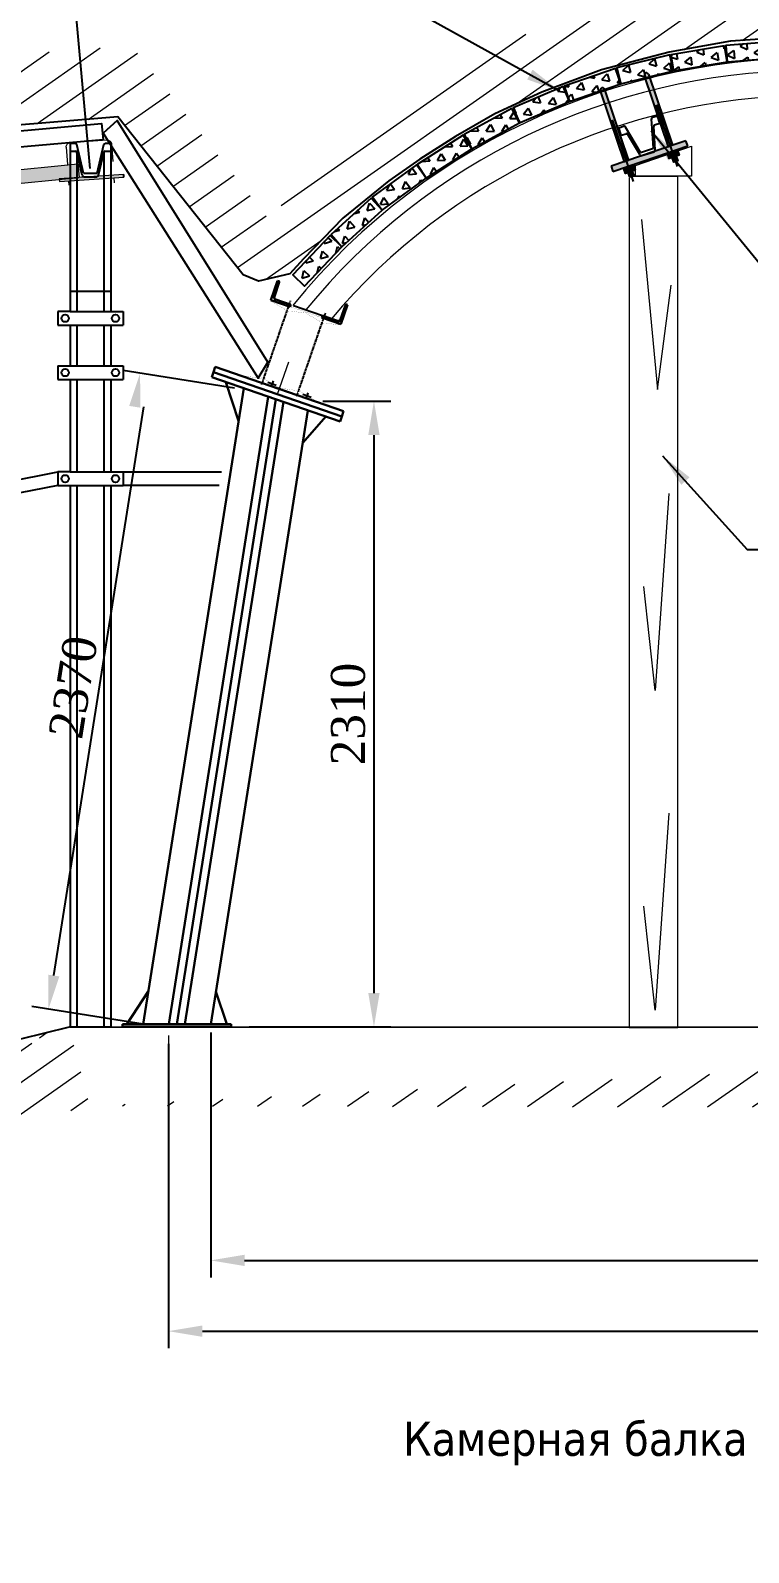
# Model space of a CAD drawing. Header units: millimetres. Extents: x -46762 to 217101, y -107409 to 31524.
# Drawn here: x 154604 to 157248, y -30850 to -25246 of the extents above; entities that cross this region are included whole.
import ezdxf

# ---------------------------------------------------------------- set-up
doc = ezdxf.new("R2010")
doc.units = ezdxf.units.MM
doc.linetypes.add('ACAD_ISO10W100', pattern=[18, 12, -3, 0, -3])
doc.linetypes.add('DASHDOT', pattern=[1, 0.5, -0.25, 0, -0.25])
doc.styles.get("Standard").update_dxf_attribs({"font": 'TIMES.TTF'})
doc.dimstyles.new('ISO-25', dxfattribs={"dimscale": 50, "dimtxt": 2.5, "dimasz": 2.5, "dimexe": 1.25, "dimexo": 0.625, "dimtad": 1, "dimdec": 0, "dimtxsty": 'Standard', "dimcen": 2.5, "dimadec": 0, "dimazin": 0, "dimtfac": 1, "dimtdec": 0, "dimtmove": 0, "dimatfit": 3, "dimfxl": 1, "dimarcsym": 0})
pattern_1 = [(35, (40037.60467210913, -28500.7936049343), (-54.63315556243714, 78.02423221852646), [])]

# ---------------------------------------------------------------- blocks, each defined once
blk = doc.blocks.new('*D138')
at = {"color": 0, "lineweight": -2}
for p, q in [((155680.6999437746, -26610.5207149659), (155931.0919463666, -26610.5207149659)), ((155868.5919463666, -26735.5207149659), (155868.5919463666, -28789.80779851313)), ((155409.5423467715, -28914.80779851312), (155931.0919463666, -28914.80779851313))]:
    blk.add_line(p, q, dxfattribs=at)
at = {"color": 0, "lineweight": 30}
for points in [[(155847.7586130332, -26735.5207149659), (155889.4252796999, -26735.5207149659), (155868.5919463666, -26610.5207149659)], [(155847.7586130332, -28789.80779851313), (155889.4252796999, -28789.80779851313), (155868.5919463666, -28914.80779851313)]]:
    blk.add_solid(points, dxfattribs=at)
at = {"layer": 'Defpoints', "color": 0, "lineweight": 30}
for p in [(155649.4499437746, -26610.5207149659), (155378.2923467715, -28914.80779851312), (155868.5919463666, -28914.80779851313)]:
    blk.add_point(p, dxfattribs=at)
at = {"color": 0, "insert": (155773.7604755663, -27762.66425673949), "char_height": 125, "attachment_point": 5, "rotation": 90}
blk.add_mtext('2310', dxfattribs=at)
blk = doc.blocks.new('*D140')
at = {"color": 0, "lineweight": -2}
for p, q in [((154322.7241279252, -25799.67201139878), (154264.3044035697, -25154.40120874649)), ((154824.1032976441, -25754.27954551905), (154765.6835732886, -25109.00874286676)), ((154394.430644342, -25205.37582461034), (154646.8281361341, -25182.52496596631))]:
    blk.add_line(p, q, dxfattribs=at)
at = {"color": 0, "lineweight": 30}
for points in [[(154644.9496688645, -25161.77649280575), (154648.7066034038, -25203.27343912688), (154771.3189750975, -25171.25416234846)], [(154392.5521770724, -25184.62735144977), (154396.3091116117, -25226.1242977709), (154269.9398053786, -25216.64662822819)]]:
    blk.add_solid(points, dxfattribs=at)
at = {"layer": 'Defpoints', "color": 0, "lineweight": 30}
for p in [(154771.3189750975, -25171.25416234846), (154325.5418288297, -25830.79472113962), (154826.9209985486, -25785.40225525989)]:
    blk.add_point(p, dxfattribs=at)
at = {"color": 0, "insert": (154522.0494846443, -25098.60250018177), "char_height": 125, "attachment_point": 5, "rotation": 5.173181694894601}
blk.add_mtext('500', dxfattribs=at)
blk = doc.blocks.new('скобка')
at = {"lineweight": 15, "true_color": 0xffffff}
blk.add_hatch(color=7, dxfattribs=at).paths.add_polyline_path([(114382.3845702822, 3024.964566927403), (114381.751514672, 3034.708655347735), (114618.9776973456, 3050.12080673009), (114619.6107529557, 3040.376718309781)])
at = {"lineweight": 15}
for p, q in [((114407.3679158436, 3151.623736237627), (114411.5679249658, 3086.976555805086)), ((114558.0985672358, 3176.448054228036), (114421.3638868296, 3167.564652025583)), ((114574.0394830238, 3162.452083242031), (114578.239492146, 3097.804902809432)), ((114618.9776973456, 3050.120806730105), (114381.751514672, 3034.708655347727)), ((114381.751514672, 3034.708655347727), (114382.3845702822, 3024.96456692741)), ((114382.3845702822, 3024.96456692741), (114619.6107529557, 3040.376718309788)), ((114415.4571357314, 3027.113231040123), (114416.5212249124, 3010.734608213876)), ((114582.1287029116, 3037.941578044527), (114583.3443680703, 3019.229874671386))]:
    blk.add_line(p, q, dxfattribs=at)
at = {"lineweight": 15, "extrusion": (0, 0, -1)}
for centre, major_axis, ratio, start_param, end_param in [((114422.3363592305, 3152.596208638599), (-10.60660171780006, 10.60660171780006), 0.9999999999996785, 5.432910148483508, 7.003706475278724), ((114559.0710396368, 3161.479610841059), (10.6066017177999, 10.6066017177999), 0.9999999999992242, -0.850275158696334, 0.7205211680993631)]:
    blk.add_ellipse(centre, major_axis=major_axis, ratio=ratio, start_param=start_param, end_param=end_param, dxfattribs=at)
blk = doc.blocks.new('A$C34737958')
at = {"color": 7, "linetype": 'Continuous', "const_width": 0.5}
for points in [[(204.6040719612091, 170.9623334536759), (136.5413429257734, 170.9623334536763)], [(204.6040719612091, 170.9623334536759), (272.6668009966448, 170.9623334536763)], [(168.8098104628443, 160.9159420637114), (140.6053849246379, 166.2634279116271)], [(240.3983334595739, 160.9159420637114), (268.6027589977803, 166.2634279116271)], [(204.6040719612091, -128.639669637016), (136.5413429257734, -128.6396696370163)], [(168.8098104628443, -118.5932782470514), (140.6053849246379, -123.9407640949672)], [(204.6040719612091, -128.639669637016), (272.6668009966448, -128.6396696370163)], [(240.3983334595739, -118.5932782470514), (268.6027589977803, -123.9407640949672)]]:
    blk.add_lwpolyline(points, dxfattribs=at)
for points in [[(136.541342925812, 170.9623334536778, 0.3483157010756802), (140.6053849246379, 166.2634279116271, 0.3483157010756802)], [(272.6668009966062, 170.9623334536778, -0.3483157010756802), (268.6027589977803, 166.2634279116271, -0.3483157010756802)], [(200.8993784085072, 21.16133190833), (200.8993784085072, 145.7214508156959, 0.3603391018578079), (191.9484459091041, 156.5289168636646), (168.8098104628421, 160.9159420637117)], [(208.308765513911, 21.16133190833), (208.308765513911, 145.7214508156959, -0.3603391018578079), (217.2596980133142, 156.5289168636646), (240.3983334595762, 160.9159420637117)], [(200.8993784085072, 21.16133190833), (200.8993784085072, -103.3987869990359, -0.3603391018578079), (191.9484459091041, -114.2062530470047), (168.8098104628421, -118.5932782470518)], [(208.308765513911, 21.16133190833), (208.308765513911, -103.3987869990359, 0.3603391018578079), (217.2596980133142, -114.2062530470047), (240.3983334595762, -118.5932782470518)], [(136.541342925812, -128.6396696370181, -0.3483157010756802), (140.6053849246379, -123.9407640949672, -0.3483157010756802)], [(272.6668009966062, -128.6396696370181, 0.3483157010756802), (268.6027589977803, -123.9407640949672, 0.3483157010756802)]]:
    blk.add_lwpolyline(points, format="xyb", dxfattribs=at)
at = {"color": 7, "linetype": 'DASHDOT'}
blk.add_lwpolyline([(204.6040719612091, 190.9909898305413), (204.6040719612091, -134.5864601718337)], dxfattribs=at)
at = {"color": 7, "linetype": 'Continuous'}
for points in [[(240.3983334595739, -107.832675896551), (240.3983334595739, -129.1882280808042)], [(224.4876521464232, -118.5932782470518), (256.613660622128, -118.5932782470518)]]:
    blk.add_lwpolyline(points, dxfattribs=at)
blk = doc.blocks.new('Уголок 100')
at = {"lineweight": 15}
h = blk.add_hatch(dxfattribs=at)
h.set_pattern_fill('ANSI31', color=256, scale=5, style=0)
h.set_pattern_definition([(45, (31401.6934149545, 1330.280508283467), (-11.22532015133644, 11.22532015133644), [])])
h.paths.add_polyline_path([(0, -100), (6.000000000003638, -100, 0.4142135623731096), (10.00000000000364, -95.9999999999998), (10, -22.00000000000045, -0.4142135623731127), (22.00000000000004, -9.999999999999773), (95.99999999999636, -10, 0.4142135623725623), (99.99999999999636, -6.000000000007276), (100, 0), (0, 0)])
at = {"lineweight": 30}
for p, q in [((0, -100), (0, 0)), ((0, 0), (100, 0)), ((10.00000000000364, -96), (10, -22.00000000000045)), ((22, -9.999999999999773), (95.99999999999636, -10))]:
    blk.add_line(p, q, dxfattribs=at)
for points in [[(100, 0), (99.99999999999636, -6.000000000007276)], [(0, -100), (6.000000000003638, -100)]]:
    blk.add_lwpolyline(points, dxfattribs=at)
for centre, radius, start, end in [((22, -22.00000000000045), 12, 90, 180), ((95.99999999999636, -6.000000000008413), 4, 270, 359.9999999999609), ((6.000000000003638, -96), 4, 270, 0)]:
    blk.add_arc(centre, radius, start, end, dxfattribs=at)
blk = doc.blocks.new('*D174')
at = {"color": 0, "lineweight": -2}
for p, q in [((155111.9276417038, -28977.45634730275), (155111.9276417038, -30097.30915548489)), ((159847.3451417038, -28977.45634730275), (159847.3451417038, -30097.30915548489)), ((155236.9276417038, -30034.80915548489), (159722.3451417038, -30034.80915548489))]:
    blk.add_line(p, q, dxfattribs=at)
at = {"color": 0, "lineweight": 30}
for points in [[(155236.9276417038, -30013.97582215156), (155236.9276417038, -30055.64248881823), (155111.9276417038, -30034.80915548489)], [(159722.3451417038, -30013.97582215156), (159722.3451417038, -30055.64248881823), (159847.3451417038, -30034.80915548489)]]:
    blk.add_solid(points, dxfattribs=at)
at = {"layer": 'Defpoints', "color": 0, "lineweight": 30}
for p in [(155111.9276417038, -28946.20634730275), (159847.3451417038, -28946.20634730275), (159847.3451417038, -30034.80915548489)]:
    blk.add_point(p, dxfattribs=at)
at = {"color": 0, "lineweight": 0, "insert": (157479.6363917039, -29939.79743955122), "char_height": 125, "attachment_point": 5}
blk.add_mtext('4700', dxfattribs=at)
blk = doc.blocks.new('*D175')
at = {"color": 0, "lineweight": -2}
for p, q in [((155267.6237919683, -28935.42596324611), (155267.6237919683, -29836.73666044726)), ((159847.3451417038, -28946.30228480275), (159847.3451417038, -29836.73666044726)), ((155392.6237919683, -29774.23666044726), (159722.3451417038, -29774.23666044726))]:
    blk.add_line(p, q, dxfattribs=at)
at = {"color": 0, "lineweight": 30}
for points in [[(155392.6237919683, -29753.40332711393), (155392.6237919683, -29795.06999378059), (155267.6237919683, -29774.23666044726)], [(159722.3451417038, -29753.40332711393), (159722.3451417038, -29795.06999378059), (159847.3451417038, -29774.23666044726)]]:
    blk.add_solid(points, dxfattribs=at)
at = {"layer": 'Defpoints', "color": 0, "lineweight": 30}
for p in [(155267.6237919683, -28904.17596324611), (159847.3451417038, -28915.05228480275), (159847.3451417038, -29774.23666044726)]:
    blk.add_point(p, dxfattribs=at)
at = {"color": 0, "lineweight": 0, "insert": (157557.4844668361, -29679.40518964698), "char_height": 125, "attachment_point": 5}
blk.add_mtext('4580', dxfattribs=at)

msp = doc.modelspace()

# ---------------------------------------------------------------- hatches: boundary and pattern name
at = {"lineweight": 0}
h = msp.add_hatch(dxfattribs=at)
h.set_pattern_fill('LINE', scale=30, angle=35, style=0)
h.set_pattern_definition(pattern_1)
h.paths.add_polyline_path([(151093.664259502, -26112.32042249393), (151155.5749278546, -26360.63055070513), (153785.2225902069, -25729.63699551008), (154290.3726685724, -25616.55964685488), (154925.8902857453, -25564.13254008756), (155386.6291547667, -26145.39828476554), (155443.416171963, -26168.76744758926), (155558.6599647432, -26142.05979701231), (155608.7663016844, -26086.97562915523), (155754.0739789645, -25936.74569185113), (155922.7644488135, -25799.86970555998), (156038.0086532698, -25719.74725672702), (156168.2843882999, -25636.28606869187), (156313.5920655801, -25552.82513210567), (156486.5306214255, -25473.47639170208), (156706.5904505858, -25390.25961204956), (156955.4816059096, -25325.43632333243), (157180.5095426198, -25285.74912923406), (157471.0067461304, -25265.14615634579), (157702.5099367061, -25278.75608239323), (157896.5641846666, -25302.57332725177), (158111.0449788985, -25350.2075655199), (158298.1134945908, -25404.77576012479), (158513.0421924534, -25485.59245951782), (158789.9178561392, -25636.81687743234), (158980.2332614772, -25754.35819935577), (159140.6111668875, -25878.310966691), (159264.6372465719, -25993.71522396023), (159377.9708621039, -26106.98216512619), (159491.304889312, -26248.03195259348), (159633.2446441639, -26462.81512243883), (159640.4860273094, -26518.29758543801), (159869.7883972884, -26979.04510403419), (159964.0791100254, -27276.61557871976), (160031.6631571113, -27529.90589272563), (160070.4541639138, -27914.58909714647), (160070.4541639138, -28914.44769774337), (160297.4920681663, -28915.05228480275), (160297.4920681663, -27971.88697129882), (160254.8219606835, -27548.73544643589), (160180.479508889, -27270.11610102945), (160076.7597248783, -26942.78857887531), (159824.5271179014, -26435.96630841951), (159816.5615964413, -26374.93559912041), (159660.4278661042, -26138.67411229053), (159535.7604361753, -25983.51934607651), (159411.0934590901, -25858.92571079396), (159274.6647714373, -25731.98102779781), (159098.249075486, -25595.63298372906), (158888.9021296141, -25466.33752961328), (158584.3388995598, -25299.99066990731), (158347.9173319109, -25211.09230057497), (158142.1419646494, -25151.06728650959), (157906.2130909942, -25098.66962441465), (157692.7534182377, -25072.47065507026), (157438.0999086045, -25057.49973641807), (157118.5529847427, -25080.16300659517), (156871.0222543617, -25123.81892010337), (156597.2419835054, -25195.12453769222), (156355.1761714291, -25286.66299530999), (156164.9437599991, -25373.94660975395), (156005.1053149909, -25465.75363999877), (155861.8020064578, -25557.56094683742), (155479.410360814, -25937.11833189382), (154974.4979157313, -25300.12343495467), (154275.4285368412, -25357.79325239871), (153719.7634506391, -25482.17833591944)])
h.paths.add_polyline_path([(151072.5310021116, -26380.55724381011), (151010.620333759, -26132.24711559892), (150673.2775396382, -26213.19375040067), (150476.7641854764, -26258.83948005617), (149993.0129500689, -26533.46702303878), (147079.7495202408, -27256.72877247795), (147139.1146349074, -27494.23977898386), (150397.2675896885, -26685.35398380039), (150837.041440059, -26435.69258108892), (151015.6899438425, -26394.19646322029)])
h = msp.add_hatch()
h.set_pattern_fill('TRIANG', scale=6, angle=-80.4369529752854, style=0)
h.set_pattern_definition([(339.5630470247146, (40037.60467210913, -15946.75703126326), (44.05831331706077, 36.40036204505809), [28.575, -28.575]), (39.5630470247146, (40037.60467210913, -15946.75703126326), (-9.494481579440789, 56.35579960299791), [28.575, -28.575]), (279.5630470247146, (40059.63385458452, -15928.55684069816), (53.55279489650157, -19.95543755793982), [28.575, -28.575])])
h.paths.add_polyline_path([(157158.9816600695, -25301.85878366265), (156961.7609821337, -25335.08534223454), (156971.7289497052, -25394.25154561529), (157168.9496276411, -25361.02498704341)])
h = msp.add_hatch()
h.set_pattern_fill('TRIANG', scale=6, angle=-85.43214545532969, style=0)
h.set_pattern_definition([(334.5678545446703, (40037.60467210913, -15946.75703126326), (47.06043813085931, 32.42586147332345), [28.575, -28.575]), (34.56785454467032, (40037.60467210913, -15946.75703126326), (-4.551400710063543, 56.96846567121176), [28.575, -28.575]), (274.5678545446704, (40061.13491772426, -15930.5440932682), (51.61183884092288, -24.54260419788831), [28.57499999999999, -28.57499999999999])])
h.paths.add_polyline_path([(157363.5361186695, -25285.28837749186), (157164.1713753288, -25301.21631247026), (157168.9497558223, -25361.02573547249), (157368.314499163, -25345.09780049408)])
h = msp.add_hatch()
h.set_pattern_fill('TRIANG', scale=6, angle=-71.0301074187318, style=0)
h.set_pattern_definition([(348.9698925812683, (40037.60467210913, -15946.75703126326), (37.51643061078759, 43.1119329603946), [28.575, -28.575]), (48.9698925812682, (40037.60467210913, -15946.75703126326), (-18.57781384455958, 54.04614844845551), [28.575, -28.575]), (288.9698925812682, (40056.36291132454, -15925.20105114921), (56.09424445534719, -10.9342154880609), [28.575, -28.575])])
h.paths.add_polyline_path([(156758.0761339557, -25385.53516163283), (156568.9382294522, -25450.54941453184), (156588.4425053219, -25507.2907858829), (156777.5804098254, -25442.27653298389)])
h = msp.add_hatch()
h.set_pattern_fill('TRIANG', scale=6, angle=-76.10566496756907, style=0)
h.set_pattern_definition([(343.8943350324309, (40037.60467210913, -15946.75703126326), (41.18341065500012, 39.62383141718153), [28.57499999999999, -28.57499999999999]), (43.89433503243092, (40037.60467210913, -15946.75703126326), (-13.72353927505109, 55.4777955503076), [28.57499999999999, -28.57499999999999]), (283.8943350324309, (40058.19640245907, -15926.94510408958), (54.90694993005122, -15.85396413312606), [28.575, -28.575])])
h.paths.add_polyline_path([(156957.3208457495, -25336.00639608217), (156763.1728000012, -25384.03280894157), (156777.580723859, -25442.27722266603), (156971.7287696073, -25394.25080980663)])
h = msp.add_hatch(color=9)
edge = h.paths.add_edge_path()
edge.add_line((156879.5751386922, -25407.37548137895), (156967.8626931099, -25668.64697137028))
edge.add_line((156967.8626931099, -25668.64697137028), (156952.7047236403, -25673.76907655846))
edge.add_line((156952.7047236403, -25673.76907655846), (156864.4439002828, -25412.57669243821))
edge.add_arc((156871.9545116261, -25409.81605935827), 8.00189838437035, 17.75815617817102, 200.1816289844133, ccw=False)
h = msp.add_hatch()
h.set_pattern_fill('TRIANG', scale=6, angle=-66.80802172686069, style=0)
h.set_pattern_definition([(353.1919782731393, (40037.60467210913, -15946.75703126326), (34.24060382316753, 45.75699268068745), [28.575, -28.575]), (53.19197827313932, (40037.60467210913, -15946.75703126326), (-22.50641615067018, 52.53172909212537), [28.575, -28.575]), (293.1919782731393, (40054.72499686208, -15923.87851956575), (56.74701997383771, -6.774736411437924), [28.575, -28.575])])
h.paths.add_polyline_path([(156564.8133988782, -25452.13866680015), (156380.9753020185, -25530.90131113734), (156404.6040953196, -25586.05274019527), (156588.4421921794, -25507.29009585809)])
h = msp.add_hatch(color=9)
edge = h.paths.add_edge_path()
edge.add_line((156717.8221077151, -25462.81784846694), (156806.1096621328, -25724.08933845827))
edge.add_line((156806.1096621328, -25724.08933845827), (156790.9516926632, -25729.21144364645))
edge.add_line((156790.9516926632, -25729.21144364645), (156702.6908693057, -25468.0190595262))
edge.add_arc((156710.201480649, -25465.25842644626), 8.00189838437035, 17.75815617817102, 200.1816289844133, ccw=False)
h = msp.add_hatch()
h.set_pattern_fill('TRIANG', scale=6, angle=-61.37421130519656, style=0)
h.set_pattern_definition([(358.6257886948034, (40037.60467210913, -15946.75703126326), (29.75374120544922, 48.79381327212245), [28.57499999999999, -28.57499999999999]), (58.62578869480343, (40037.60467210913, -15946.75703126326), (-27.37981123844772, 50.16440237760808), [28.575, -28.575]), (298.6257886948034, (40052.48156399632, -15922.36010717606), (57.13355244389696, -1.370589105485632), [28.575, -28.575])])
h.paths.add_polyline_path([(156375.8585142025, -25533.38602850171), (156200.3050285169, -25629.20342600146), (156229.0502477668, -25681.86947170716), (156404.6037334524, -25586.05207420741)])
h = msp.add_hatch()
h.set_pattern_fill('TRIANG', scale=6, angle=-57.3937748610064, style=0)
h.set_pattern_definition([(2.606225138993598, (40037.60467210913, -15946.75703126326), (26.2949053707114, 50.74149466561792), [28.575, -28.575]), (62.6062251389936, (40037.60467210913, -15946.75703126326), (-30.79597072106199, 48.14280337395292), [28.57499999999999, -28.57499999999999]), (302.6062251389936, (40050.75214481622, -15921.38626504393), (57.09087609177341, 2.598691291665013), [28.575, -28.575])])
h.paths.add_polyline_path([(156196.7185516213, -25631.32581336295), (156028.2397806143, -25739.09827607933), (156060.5715194292, -25789.64190738145), (156229.0502904363, -25681.86944466506)])
for points in [[(156903.4413228641, -25690.41591842003), (156741.688291887, -25745.85828550802), (156748.0909233722, -25764.80574734502), (156909.8439543493, -25709.36338025703), (157023.5287253713, -25670.9475913457), (157017.126093886, -25652.0001295087)], [(156984.6864286054, -25684.0729858904), (156991.7293232392, -25704.9151939111), (156955.7291457489, -25717.08019373303), (156948.6862511151, -25696.23798571232)], [(156966.1502497592, -25713.55874641615), (156981.3082192288, -25708.43664122797), (156987.0705875655, -25725.48935688127), (156971.9126180959, -25730.61146206944)], [(156822.9333976283, -25739.51535297839), (156829.9762922621, -25760.35756099909), (156793.9761147718, -25772.52256082102), (156786.933220138, -25751.68035280031)], [(156804.3972187821, -25769.00111350414), (156819.5551882517, -25763.87900831596), (156825.3175565884, -25780.93172396926), (156810.1595871188, -25786.05382915743)]]:
    msp.add_hatch(color=9).paths.add_polyline_path(points)
at = {"lineweight": 15, "true_color": 0xffffff}
msp.add_hatch(color=7, dxfattribs=at).paths.add_polyline_path([(154359.9737102429, -25777.96933155036), (154778.5389063358, -25737.38389715673), (154783.3669610916, -25787.03256948344), (154364.8131017018, -25827.73458338738)])
h = msp.add_hatch()
h.set_pattern_fill('TRIANG', scale=6, angle=-53.93588974515075, style=0)
h.set_pattern_definition([(6.064110254849244, (40037.60467210913, -15946.75703126326), (23.18656724518846, 52.23508809928393), [28.575, -28.575]), (66.06411025484924, (40037.60467210913, -15946.75703126326), (-33.64362964030385, 46.19770031053135), [28.57499999999999, -28.57499999999999]), (306.0641102548493, (40049.19797457787, -15920.63946715387), (56.83019688549232, 6.037387788752586), [28.575, -28.575])])
h.paths.add_polyline_path([(156025.2501144549, -25741.14038193715), (155863.5783555446, -25858.87840625745), (155898.8997628407, -25907.37993393054), (156060.571521751, -25789.64190961025)])
h = msp.add_hatch()
h.set_pattern_fill('TRIANG', scale=6, angle=-47.72860218860951, style=0)
h.set_pattern_definition([(12.2713978113905, (40037.60467210913, -15946.75703126326), (17.40266865421838, 54.43591142864318), [28.575, -28.575]), (72.27139781139049, (40037.60467210913, -15946.75703126326), (-38.44154784825545, 42.28910886251786), [28.575, -28.575]), (312.2713978113905, (40046.30602300292, -15919.53905356904), (55.84421650247384, 12.14680256612532), [28.57499999999999, -28.57499999999999])])
h.paths.add_polyline_path([(155858.5411710991, -25862.98191610998), (155710.5477766503, -25997.51055692504), (155750.9063688949, -26041.90857525965), (155898.8997633436, -25907.37993444459)])
h = msp.add_hatch()
h.set_pattern_fill('TRIANG', scale=6, angle=-43.60454229288273, style=0)
h.set_pattern_definition([(16.39545770711728, (40037.60467210913, -15946.75703126326), (13.44277875820972, 55.54649429634083), [28.575, -28.575]), (76.39545770711726, (40037.60467210913, -15946.75703126326), (-41.38328577269372, 39.41503505023388), [28.57499999999999, -28.57499999999999]), (316.3954577071173, (40044.32607643131, -15918.98376100069), (54.82606453090346, 16.13145924610697), [28.575, -28.575])])
h.paths.add_polyline_path([(155707.4593377062, -26000.52795806543), (155569.523947218, -26145.35139557079), (155612.9709784696, -26186.73201271724), (155750.9063689578, -26041.90857521188)])
at = {"lineweight": 0}
h = msp.add_hatch(dxfattribs=at)
h.set_pattern_fill('LINE', scale=30, angle=35, style=0)
h.set_pattern_definition(pattern_1)
edge = h.paths.add_edge_path()
edge.add_line((160295.6731183488, -28915.05228480275), (160295.6731183488, -29214.76336253601))
edge.add_line((154822.7286901544, -29205.2223565371), (160295.6731183488, -29214.76336253601))
edge.add_line((154812.8486417039, -28915.05228480275), (160295.6731183488, -28915.05228480275))
edge.add_line((160470.4263917038, -28915.05228480275), (154746.467843393, -28915.05228480275))
edge.add_line((154822.7286901544, -29205.2223565371), (152038.0965523604, -29899.50912610623))
edge.add_line((154746.467843393, -28915.05228480275), (151882.4892514737, -29629.12234731162))
edge.add_line((152037.9269957574, -29899.55140131543), (147992.4251232048, -30908.2083036973))
edge.add_line((151882.4892514737, -29629.12234731162), (147919.6790102344, -30617.16191040631))
edge.add_line((147919.6790102344, -30617.16191040631), (147992.4251232049, -30908.2083036973))

# ---------------------------------------------------------------- linework, layer by layer
at = {"color": 7}
for p, q in [((156952.7047236403, -25673.76907655846), (156901.4836717585, -25522.18938186248)), ((156985.7439121334, -25747.07894698366), (156908.7552362611, -25519.24450089321)), ((156967.8626931099, -25668.64697137028), (156916.6416412281, -25517.0672766743)), ((156790.9516926632, -25729.21144364645), (156739.7306407814, -25577.63174895047)), ((156823.9908811564, -25802.52131407165), (156747.002205284, -25574.6868679812)), ((156806.1096621328, -25724.08933845827), (156754.888610251, -25572.50964376229)), ((156778.0203099562, -25631.94008634098), (156769.4292935174, -25604.24181136674)), ((156920.809693013, -25587.6519153893), (156912.2186765742, -25559.95364041506)), ((157017.126093886, -25652.0001295087), (156903.4413228641, -25690.41591842003)), ((157023.5287253713, -25670.9475913457), (157017.126093886, -25652.0001295087)), ((156903.4413228641, -25690.41591842003), (156741.688291887, -25745.85828550802)), ((156748.0909233722, -25764.80574734502), (156909.8439543493, -25709.36338025703)), ((156909.8439543493, -25709.36338025703), (157023.5287253713, -25670.9475913457)), ((156966.1502497592, -25713.55874641615), (156971.9126180959, -25730.61146206944)), ((156981.3082192288, -25708.43664122797), (156987.0705875655, -25725.48935688127)), ((156741.688291887, -25745.85828550802), (156748.0909233722, -25764.80574734502)), ((156804.3972187821, -25769.00111350414), (156810.1595871188, -25786.05382915743)), ((156819.5551882517, -25763.87900831596), (156825.3175565884, -25780.93172396926)), ((155571.9807972545, -26258.98735670936), (155714.5761242449, -26308.09556407324)), ((155355.7370902004, -26563.11441244712), (154945.9675688784, -26498.21329615053)), ((154690.0726791197, -28725.59095844013), (155021.7517863479, -26631.45149278994)), ((155018.5573710245, -28904.17596324611), (154608.7878497025, -28839.27484694952)), ((154746.467843393, -28915.05228480275), (151965.35043939, -29608.46273281524))]:
    msp.add_line(p, q, dxfattribs=at)
for p, q in [((156769.4292935174, -25604.24181136674), (156787.5764391902, -25598.6132143896)), ((156849.2462419912, -25694.65506944495), (156794.5301660064, -25601.30972393258)), ((156897.5749562567, -25679.66522696898), (156889.8642375111, -25571.74049710402)), ((156894.0715309014, -25565.5822373922), (156912.2186765742, -25559.95364041506)), ((156903.898902419, -25685.03274081956), (156898.4130794902, -25599.83352869414)), ((156901.7074344101, -25593.57675431259), (156920.809693013, -25587.6519153893)), ((154749.982577184, -25661.34370735483), (154749.982577184, -25690.34370735483)), ((154749.982577184, -25661.34370735483), (154768.982577184, -25661.34370735483)), ((154749.982577184, -25661.34370735483), (154749.982577184, -26022.28041520043)), ((154799.432577184, -25771.34370735483), (154774.8253523441, -25665.97916405074)), ((154774.982577184, -25666.65237785548), (154774.982577184, -25667.34370735483)), ((154850.032577184, -25771.34370735483), (154874.6398020239, -25665.97916405074)), ((154874.482577184, -25666.65237785517), (154874.482577184, -25667.34370735483)), ((154880.482577184, -25661.34370735483), (154899.482577184, -25661.34370735483)), ((154899.482577184, -25661.34370735483), (154899.482577184, -25690.34370735483)), ((154899.482577184, -25661.34370735483), (154899.482577184, -26022.28041520043)), ((156778.0203099562, -25631.94008634098), (156797.1225685591, -25626.01524741768)), ((156847.0696830752, -25702.65913661639), (156803.3793429407, -25629.30960233757)), ((154749.982577184, -25690.34370735483), (154769.982577184, -25690.34370735483)), ((154774.982577184, -25695.34370735483), (154774.982577184, -26022.28041520042)), ((154794.982577184, -25778.34370735482), (154774.982577184, -25695.34370735483)), ((154854.482577184, -25778.34370735482), (154874.482577184, -25695.34370735483)), ((154874.482577184, -25695.34370735483), (154874.482577184, -26022.28041520042)), ((154879.482577184, -25690.34370735483), (154899.482577184, -25690.34370735483)), ((156849.2462419912, -25694.65506944495), (156897.5749562567, -25679.66522696898)), ((156854.5778123331, -25706.6123625203), (156899.9456765151, -25692.54087007745)), ((154799.432577184, -25771.34370735483), (154850.032577184, -25771.34370735483)), ((154800.982577184, -25784.34370735484), (154848.482577184, -25784.34370735484)), ((154749.982577184, -26022.28041520043), (154749.982577184, -26280.69565368156)), ((154774.982577184, -26022.28041520042), (154774.982577184, -26280.69565368156)), ((154874.482577184, -26022.28041520042), (154874.482577184, -26280.69565368156)), ((154899.482577184, -26022.28041520043), (154899.482577184, -26280.69565368156)), ((154749.982577184, -26205.69565368156), (154899.482577184, -26205.69565368156)), ((154749.982577184, -26280.69565368156), (154704.482577184, -26280.69565368156)), ((154704.482577184, -26280.69565368156), (154704.482577184, -26330.69565368155)), ((154749.982577184, -26280.69565368156), (154899.482577184, -26280.69565368156)), ((154899.482577184, -26280.69565368156), (154944.982577184, -26280.69565368156)), ((154944.982577184, -26280.69565368156), (154944.982577184, -26330.69565368156)), ((154704.482577184, -26330.69565368156), (154944.982577184, -26330.69565368156)), ((154749.982577184, -26330.69565368155), (154749.982577184, -26480.69565368156)), ((154749.982577184, -26330.69565368156), (154749.982577184, -26480.69565368156)), ((154774.982577184, -26330.69565368156), (154774.982577184, -26480.69565368155)), ((154774.982577184, -26330.69565368156), (154774.982577184, -26480.69565368156)), ((154874.482577184, -26330.69565368156), (154874.482577184, -26480.69565368155)), ((154874.482577184, -26330.69565368156), (154874.482577184, -26480.69565368156)), ((154899.482577184, -26330.69565368155), (154899.482577184, -26480.69565368156)), ((154899.482577184, -26330.69565368156), (154899.482577184, -26480.69565368156)), ((154704.482577184, -26480.69565368156), (154944.982577184, -26480.69565368156)), ((154704.482577184, -26480.69565368156), (154704.482577184, -26530.69565368156)), ((154944.982577184, -26480.69565368155), (154944.982577184, -26530.69565368156)), ((154704.482577184, -26530.69565368156), (154944.982577184, -26530.69565368156)), ((154749.982577184, -26530.69565368156), (154749.982577184, -26822.28041520042)), ((154774.982577184, -26530.69565368156), (154774.982577184, -26822.28041520044)), ((154874.482577184, -26530.69565368156), (154874.482577184, -26822.28041520044)), ((154899.482577184, -26530.69565368156), (154899.482577184, -26822.28041520042)), ((154749.982577184, -26822.28041520042), (154749.982577184, -26871.13885442258)), ((154774.982577184, -26822.28041520044), (154774.982577184, -26871.13885442258)), ((154874.482577184, -26822.28041520044), (154874.482577184, -26871.13885442258)), ((154899.482577184, -26822.28041520042), (154899.482577184, -26871.13885442258)), ((154513.0290441623, -26908.57068044944), (154704.482577184, -26871.13885442258)), ((154704.482577184, -26871.13885442258), (154704.482577184, -26921.13885442257)), ((154749.982577184, -26871.13885442258), (154704.482577184, -26871.13885442258)), ((154749.982577184, -26871.13885442258), (154899.482577184, -26871.13885442258)), ((154899.482577184, -26871.13885442258), (154944.982577184, -26871.13885442258)), ((154944.982577184, -26871.13885442258), (154944.982577184, -26921.13885442258)), ((154944.982577184, -26871.13885442258), (155306.9508113519, -26871.13885442258)), ((154704.482577184, -26921.13885442258), (154516.255659575, -26958.46646136304)), ((154704.482577184, -26921.13885442258), (154944.982577184, -26921.13885442258)), ((154749.982577184, -26921.13885442258), (154749.982577184, -28914.17596324611)), ((154774.982577184, -26921.13885442258), (154774.982577184, -28914.17596324611)), ((154874.482577184, -26921.13885442258), (154874.482577184, -28914.17596324611)), ((154899.482577184, -26921.13885442258), (154899.482577184, -28914.17596324611)), ((155299.0315893357, -26921.13885442258), (154944.982577184, -26921.13885442258)), ((154749.982577184, -28914.17596324611), (154899.482577184, -28914.17596324611))]:
    msp.add_line(p, q)
at = {"lineweight": 15}
for p, q in [((154359.9737102429, -25777.9693315504), (154778.4994781844, -25737.27004938216)), ((154778.4994781844, -25737.27004938216), (154783.3388696433, -25787.03530121924)), ((154364.8131017018, -25827.73458338738), (154783.3388696433, -25787.03530121914))]:
    msp.add_line(p, q, dxfattribs=at)
at = {"color": 7, "linetype": 'ACAD_ISO10W100'}
msp.add_line((154948.2852700739, -25786.27712870137), (154947.6522144637, -25776.53304028105), dxfattribs=at)
at = {"color": 7, "lineweight": 15}
for p, q in [((156807.7954478733, -25789.8535783469), (156807.7954478733, -28916.56074552465)), ((156987.7954478733, -25783.91848687368), (156808.5945870337, -25783.91848687368)), ((156987.7954478733, -28916.56074552465), (156987.7954478733, -25783.91848687368)), ((156807.7954478733, -28916.56074552465), (156987.7954478733, -28916.56074552465))]:
    msp.add_line(p, q, dxfattribs=at)
at = {"color": 7, "lineweight": 0}
for p, q in [((155714.5761242449, -26308.09556407324), (155715.0347314549, -26309.36135810424)), ((155514.1605080936, -26585.21729940672), (155555.3549660104, -26466.21049013651))]:
    msp.add_line(p, q, dxfattribs=at)
at = {"color": 7, "lineweight": 30}
for p, q in [((155277.9005707706, -26503.4769204847), (155271.3732133673, -26522.38177714456)), ((155284.4279281745, -26484.57206382505), (155277.9005707712, -26503.47692048491)), ((155750.4076473534, -26666.99474471313), (155277.9133688338, -26503.43985410031)), ((155756.9364267585, -26648.08576958291), (155284.4279281745, -26484.57206382505)), ((155389.3450945128, -26563.11441244712), (155018.5573710245, -28904.17596324611)), ((155271.3732133673, -26522.38177714456), (155743.9244671052, -26685.77165330255)), ((155323.1780962033, -26540.26866153567), (155370.3389616739, -26683.11441244713)), ((155497.0162777636, -26557.97331528634), (155544.5491303154, -26574.38517825926)), ((155479.5821107713, -26594.27091718671), (155113.7290928485, -28904.17596324611)), ((155507.4211902553, -26603.88303035104), (155143.0905814964, -28904.17596324611)), ((155535.2602697396, -26613.49514351551), (155172.4520701442, -28904.17596324611)), ((155625.4972859981, -26644.65164825509), (155267.6237919683, -28904.17596324611)), ((155691.6642843076, -26667.49739916655), (155606.4911531591, -26764.65164825509)), ((155750.4518245085, -26666.86679664268), (155743.9244671052, -26685.77165330255)), ((155756.9791819124, -26647.96193998303), (155750.4518245091, -26666.86679664289)), ((154943.0905814964, -28904.17596324611), (155143.0905814964, -28904.17596324611)), ((154943.0905814964, -28904.17596324611), (154943.0905814964, -28914.17596324611)), ((155343.0905814964, -28914.17596324611), (154943.0905814964, -28914.17596324611)), ((155143.0905814964, -28904.17596324611), (155343.0905814964, -28904.17596324611)), ((155343.0905814964, -28914.17596324611), (155343.0905814964, -28904.17596324611))]:
    msp.add_line(p, q, dxfattribs=at)
at = {"color": 7, "linetype": 'ByBlock', "lineweight": 9}
for p, q in [((160470.4263917038, -28915.05228480275), (154746.467843393, -28915.05228480275)), ((154812.8486417039, -28915.05228480275), (160295.6731183488, -28915.05228480275)), ((155158.429867721, -28915.05228480275), (155008.890367721, -28915.05228480275)), ((155111.9276417038, -28946.20634730275), (155111.9276417038, -29469.68540552699))]:
    msp.add_line(p, q, dxfattribs=at)
at = {"color": 7}
for points in [[(157471.0067461304, -25265.14615634579), (157180.5095426198, -25285.74912923406), (156955.4816059096, -25325.43632333243), (156706.5904505858, -25390.25961204956), (156486.5306214255, -25473.47639170208), (156313.5920655801, -25552.82513210567), (156168.2843882999, -25636.28606869187), (156038.0086532698, -25719.74725672702), (155922.7644488135, -25799.86970555998), (155754.0739789645, -25936.74569185113), (155608.7663016844, -26086.97562915523), (155558.6599647432, -26142.05979701231), (155443.416171963, -26168.76744758926), (155386.6291547667, -26145.39828476554), (154925.8902857453, -25564.13254008756), (154290.3726685724, -25616.55964685488)], [(157158.9816600695, -25301.85878366265), (156961.7609821337, -25335.08534223454), (156971.7289497052, -25394.25154561529), (157168.9496276411, -25361.02498704341), (157158.9816600695, -25301.85878366265)], [(157363.5361186695, -25285.28837749186), (157164.1713753288, -25301.21631247026), (157168.9497558223, -25361.02573547249), (157368.314499163, -25345.09780049408), (157363.5361186695, -25285.28837749186)], [(156758.0761339557, -25385.53516163283), (156568.9382294522, -25450.54941453184), (156588.4425053219, -25507.2907858829), (156777.5804098254, -25442.27653298389), (156758.0761339557, -25385.53516163283)], [(156957.3208457495, -25336.00639608217), (156763.1728000012, -25384.03280894157), (156777.580723859, -25442.27722266603), (156971.7287696073, -25394.25080980663), (156957.3208457495, -25336.00639608217)], [(156879.5751386922, -25407.37548137895), (156967.8626931099, -25668.64697137028), (156952.7047236403, -25673.76907655846), (156864.4439002828, -25412.57669243821)], [(156564.8133988782, -25452.13866680015), (156380.9753020185, -25530.90131113734), (156404.6040953196, -25586.05274019527), (156588.4421921794, -25507.29009585809), (156564.8133988782, -25452.13866680015)], [(156717.8221077151, -25462.81784846694), (156806.1096621328, -25724.08933845827), (156790.9516926632, -25729.21144364645), (156702.6908693057, -25468.0190595262)], [(156375.8585142025, -25533.38602850171), (156200.3050285169, -25629.20342600146), (156229.0502477668, -25681.86947170716), (156404.6037334524, -25586.05207420741), (156375.8585142025, -25533.38602850171)], [(154313.7118234713, -25698.56268240977), (154307.7381053542, -25638.86080059807), (154865.5834376283, -25588.25328383275), (154871.5572340582, -25647.95515780848), (154313.685887875, -25697.98761865351)], [(156196.7185516213, -25631.32581336295), (156028.2397806143, -25739.09827607933), (156060.5715194292, -25789.64190738145), (156229.0502904363, -25681.86944466506), (156196.7185516213, -25631.32581336295)], [(156966.6863398603, -25690.15548580136), (156984.6864286054, -25684.0729858904), (156991.7293232392, -25704.9151939111), (156955.7291457489, -25717.08019373303), (156948.6862511151, -25696.23798571232), (156984.6864286054, -25684.0729858904)], [(156984.6864286054, -25684.0729858904), (156991.7293232392, -25704.9151939111), (156955.7291457489, -25717.08019373303), (156948.6862511151, -25696.23798571232), (156984.6864286054, -25684.0729858904)], [(156966.1502497592, -25713.55874641615), (156981.3082192288, -25708.43664122797), (156987.0705875655, -25725.48935688127), (156971.9126180959, -25730.61146206944), (156966.1502497592, -25713.55874641615)], [(156025.2501144549, -25741.14038193715), (155863.5783555446, -25858.87840625745), (155898.8997628407, -25907.37993393054), (156060.571521751, -25789.64190961025), (156025.2501144549, -25741.14038193715)], [(156804.9333088832, -25745.59785288935), (156822.9333976283, -25739.51535297839), (156829.9762922621, -25760.35756099909), (156793.9761147718, -25772.52256082102), (156786.933220138, -25751.68035280031), (156822.9333976283, -25739.51535297839)], [(156822.9333976283, -25739.51535297839), (156829.9762922621, -25760.35756099909), (156793.9761147718, -25772.52256082102), (156786.933220138, -25751.68035280031), (156822.9333976283, -25739.51535297839)], [(156804.3972187821, -25769.00111350414), (156819.5551882517, -25763.87900831596), (156825.3175565884, -25780.93172396926), (156810.1595871188, -25786.05382915743), (156804.3972187821, -25769.00111350414)], [(155858.5411710991, -25862.98191610998), (155710.5477766503, -25997.51055692504), (155750.9063688949, -26041.90857525965), (155898.8997633436, -25907.37993444459), (155858.5411710991, -25862.98191610998)], [(155707.4593377062, -26000.52795806543), (155569.523947218, -26145.35139557079), (155612.9709784696, -26186.73201271724), (155750.9063689578, -26041.90857521188), (155707.4593377062, -26000.52795806543)]]:
    msp.add_lwpolyline(points, dxfattribs=at)
msp.add_lwpolyline([(154871.9861833325, -25624.55372662436), (155442.4878422874, -26525.8428141803), (155478.4415771946, -26466.87929187139), (154923.0886498545, -25577.12643105621), (154871.9861833325, -25624.55372662436)], close=True, dxfattribs=at)
at = {"color": 7, "lineweight": 15}
for points in [[(157037.51674013, -25671.99578300538), (157037.51674013, -25781.958908831), (156831.7236494822, -25781.958908831), (156831.7236494822, -25743.26826532185), (157037.51674013, -25671.99578300538)], [(156853.9780859037, -25942.12383167213), (156912.3810827862, -26567.49841648719), (156962.4402268294, -26183.93529801897)], [(156954.0969415605, -26951.06186646922), (156904.0377975173, -27676.49659702351), (156862.3213711727, -27292.93347855529)], [(156954.0969415605, -28128.1390569341), (156904.0377975173, -28853.57378748839), (156862.3213711727, -28470.01066902018)]]:
    msp.add_lwpolyline(points, dxfattribs=at)
at = {"color": 7, "lineweight": 30}
for points in [[(155037.5635038635, -28784.17596324611), (154958.5573710245, -28904.17596324613)], [(155286.6299248072, -28784.17596324611), (155327.6237919683, -28904.17596324611)]]:
    msp.add_lwpolyline(points, dxfattribs=at)
for centre in [(154731.982577184, -26305.69565368156), (154917.482577184, -26305.69565368156), (154731.982577184, -26505.69565368157), (154917.482577184, -26505.69565368156), (154731.982577184, -26896.13885442258), (154917.482577184, -26896.13885442258)]:
    msp.add_circle(centre, 13.5)
at = {"color": 7, "linetype": 'ByBlock', "lineweight": 9}
for centre, radius, start, end in [((157481.0819607823, -27808.68980394032), 2460.9857734148, 31.70235542983637, 140.9436775822505), ((157478.2117613844, -27797.82370471401), 2404.539021398537, 40.8256306195652, 140.6957491900288), ((157479.6363917038, -27798.49068480232), 2312.8776, 41.14166527039727, 139.8489975589782)]:
    msp.add_arc(centre, radius, start, end, dxfattribs=at)
at = {"color": 7}
for centre in [(156871.9545116261, -25409.81605935827), (156710.201480649, -25465.25842644626)]:
    msp.add_arc(centre, 8.00189838437035, 17.75815617817101, 200.1816289844133, dxfattribs=at)
for centre, radius, start, end in [((156789.3538908671, -25604.34389197047), 5.999999999999999, 17.23202484598591, 107.2320248462019), ((156895.8489825784, -25571.31291497307), 5.999999999999999, 107.2320248462019, 197.2320248459859), ((156903.188644141, -25598.35231896331), 4.999999999999999, 107.2320248462019, 197.2320248459859), ((154768.982577184, -25667.34370735483), 6, 0, 90), ((154880.482577184, -25667.34370735483), 6, 90, 180), ((156798.6037782899, -25630.7908120684), 4.999999999999999, 17.23202484598591, 107.2320248462019), ((154769.982577184, -25695.34370735483), 5, 0, 90), ((154879.482577184, -25695.34370735483), 5, 90, 180), ((156852.8003606561, -25700.88168493941), 5.999999999999999, 197.2320248459859, 287.2320248462019), ((156898.1682248381, -25686.81019249655), 5.999999999999999, 287.2320248462019, 17.23202484598591), ((154800.982577184, -25778.34370735482), 6, 180, 270), ((154848.482577184, -25778.34370735482), 6, 270, 0)]:
    msp.add_arc(centre, radius, start, end)
for points in [[(154967.5669416065, -26628.19244143493), (155008.7206224646, -26634.71054414494), (155007.6980901656, -26507.99045021554)], [(154669.4958386906, -28722.33190708513), (154710.6495195488, -28728.85000979513), (154670.5183709897, -28849.05200101453)]]:
    msp.add_solid(points, dxfattribs=at)

# ---------------------------------------------------------------- block references
at = {"color": 7, "linetype": 'ACAD_ISO10W100'}
msp.add_blockref('скобка', (40328.67451711814, -28826.65384701116), dxfattribs=at)
at = {"lineweight": 30, "zscale": 0.75}
for p, xscale, yscale, rotation in [((155489.5857226953, -26238.57196288405), -0.7499999999926513, 0.75, 161.0766895162951), ((155746.9908149916, -26327.24145575661), 0.7499999999946996, 0.749999999996362, 160.9238352470657)]:
    msp.add_blockref('Уголок 100', p, dxfattribs=dict(at, xscale=xscale, yscale=yscale, rotation=rotation))
at = {"color": 7, "lineweight": 0, "rotation": 341.000000000202}
for p in [(155304.8234552378, -26355.76651186938), (155433.5193983161, -26400.11789058358)]:
    msp.add_blockref('A$C34737958', p, dxfattribs=at)

# ---------------------------------------------------------------- texts
at = {"color": 7, "insert": (154762.0702686862, -27663.6581186604), "char_height": 125, "attachment_point": 5, "rotation": 81.00000000000712}
msp.add_mtext('2370', dxfattribs=at)
at = {"insert": (156610.1712473606, -30448.87954384553), "char_height": 125, "width": 3737.93834482899, "attachment_point": 5}
msp.add_mtext('\\A1;{\\fTahoma|b0|i0|c204|p34;Камерная балка\\H1x; }', dxfattribs=at)

# ---------------------------------------------------------------- dimensions: what is measured, and where the dimension line sits
at = {"color": 7}
dim = msp.add_linear_dim(base=(154771.3189750975, -25171.25416234846), p1=(154325.5418288297, -25830.79472113962), p2=(154826.9209985486, -25785.40225525989), angle=5.173181694893596, text='500', dimstyle='ISO-25', dxfattribs=at)
dim.commit()
dim.dimension.update_dxf_attribs({"geometry": '*D140', "text_midpoint": (154530.6000997178, -25193.04769506225), "dimtype": 161})
dim = msp.add_linear_dim(base=(155868.5919463666, -28914.80779851313), p1=(155649.4499437746, -26610.5207149659), p2=(155378.2923467715, -28914.80779851312), angle=90, text='2310', dimstyle='ISO-25', dxfattribs=at)
dim.commit()
dim.dimension.update_dxf_attribs({"geometry": '*D138', "text_midpoint": (155773.7604755663, -27762.66425673949)})
at = {"color": 7, "lineweight": 0}
dim = msp.add_linear_dim(base=(159847.3451417038, -29774.23666044726), p1=(155267.6237919683, -28904.17596324611), p2=(159847.3451417038, -28915.05228480275), dimstyle='ISO-25', dxfattribs=at)
dim.commit()
dim.dimension.update_dxf_attribs({"geometry": '*D175', "text_midpoint": (157557.4844668361, -29679.40518964698)})
dim = msp.add_linear_dim(base=(159847.3451417038, -30034.80915548489), p1=(155111.9276417038, -28946.20634730275), p2=(159847.3451417038, -28946.20634730275), text='4700', dimstyle='ISO-25', dxfattribs=at)
dim.commit()
dim.dimension.update_dxf_attribs({"geometry": '*D174', "text_midpoint": (157479.6363917039, -29939.79743955122)})

# ---------------------------------------------------------------- leaders
at = {"color": 7, "lineweight": 15}
for points in [[(156552.0022405067, -25468.82589612599), (155165.6172571923, -24701.29057116644), (158902.4555393576, -24701.29057116644)], [(156888.8626670251, -25614.93397102843), (157430.9616678845, -26279.25943768182), (157516.9480199225, -26279.25943768182)], [(156931.3192052059, -26812.09923990577), (157242.7337467949, -27157.28300631844), (159207.4781028038, -27157.28300631844)]]:
    msp.add_leader(points, dimstyle='ISO-25', override={"dimgap": 0.625, "dimtad": 0}, dxfattribs=at)

doc.saveas('drawing.dxf')
